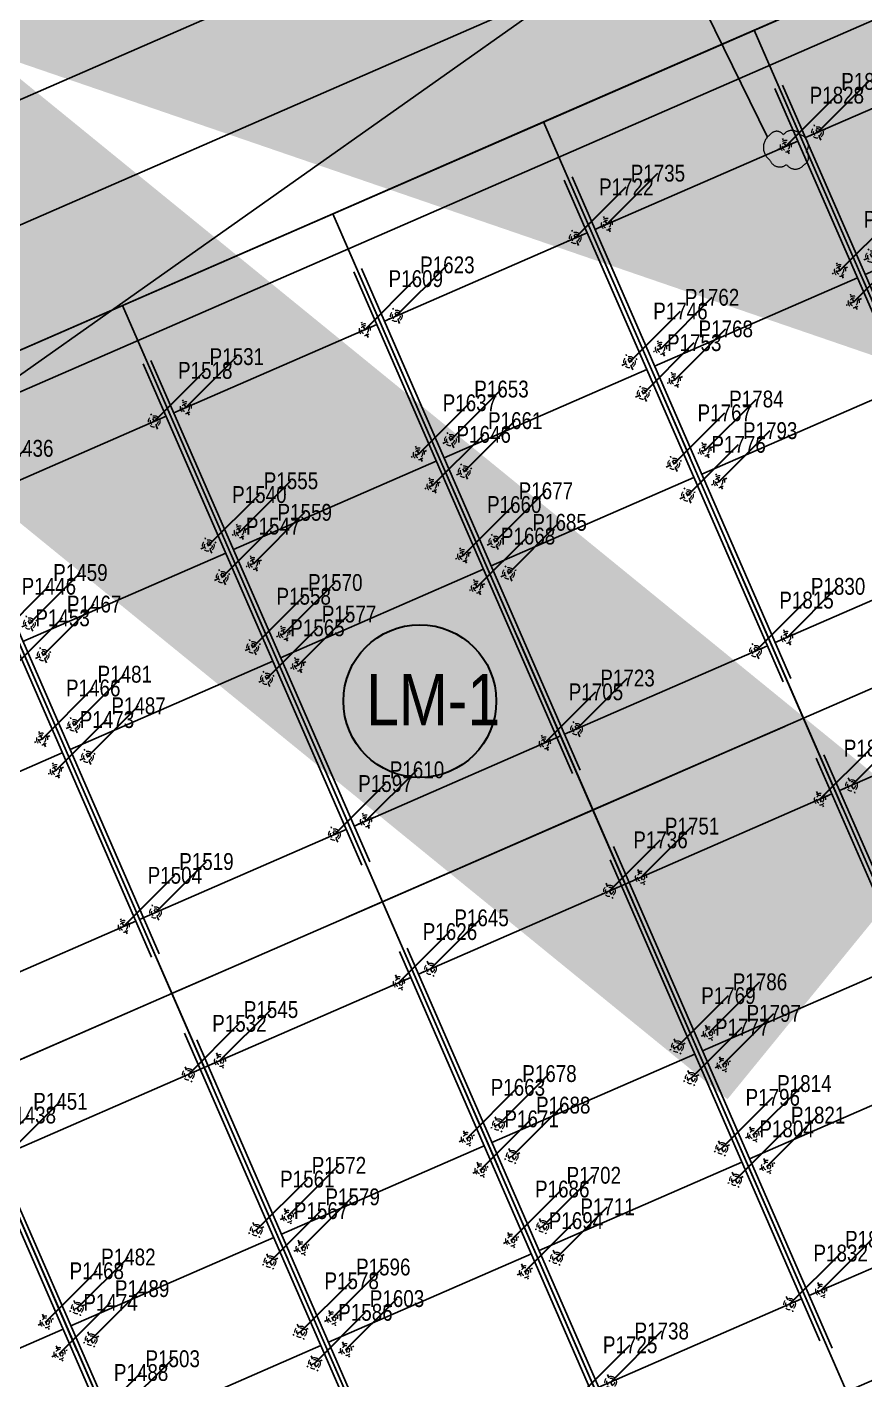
# Model space of a CAD drawing. Header units: millimetres. Extents: x 0 to 571985, y 0 to 2066666.
# Drawn here: x 568664.91 to 568686.8, y 2064801.67 to 2064837.03 of the extents above; entities that cross this region are included whole.
import ezdxf
from ezdxf.enums import TextEntityAlignment as Align
from ezdxf.xclip import XClip

# ---------------------------------------------------------------- set-up
doc = ezdxf.new("R2010")
doc.units = ezdxf.units.MM
for name, pattern in [('ACAD_ISO10W100', [18.5, 12, -3, 0.5, -3]), ('CENTER', [3, 1.5, -0.5, 0.5, -0.5]), ('CENTER2', [1.125, 0.75, -0.125, 0.125, -0.125]), ('HIDDEN', [0.75, 0.5, -0.25]), ('Xref Grid (A1)$0$CENTER2', [1.125, 0.75, -0.125, 0.125, -0.125]), ('Xref Grid A16$0$CENTER2', [1.125, 0.75, -0.125, 0.125, -0.125])]:
    doc.linetypes.add(name, pattern=pattern)
for name, color, linetype, lineweight in [('A-DIM', 251, 'Continuous', 15), ('A-NET THAY', 125, 'Continuous', 18), ('A-TUONG', 255, 'Continuous', 35), ('boDnv', 54, 'Continuous', 25), ('E- RANH GIOI', 1, 'CENTER', 13), ('kata_text', 254, 'Continuous', 30)]:
    doc.layers.add(name, color=color, linetype=linetype, lineweight=lineweight)
for name, color, linetype in [('BoThamCo', 94, 'Continuous'), ('CDC.01.AXIS', 160, 'CENTER2'), ('ChiaLo', 128, 'CENTER'), ('datOlienke', 42, 'Continuous'), ('hatchViaHe+LogDg', 129, 'Continuous'), ('KCS_DIM', 1, 'Continuous'), ('LogDg', 7, 'Continuous'), ('LoLK', 6, 'Continuous'), ('RANHGIOI', 2, 'HIDDEN'), ('TimDg', 222, 'Continuous'), ('ViaHeS', 32, 'Continuous'), ('Xref Grid (A1)$0$01.AXIS', 160, 'Xref Grid (A1)$0$CENTER2'), ('Xref Grid A16$0$01.AXIS', 160, 'Xref Grid A16$0$CENTER2')]:
    doc.layers.add(name, color=color, linetype=linetype)
doc.layers.add('KCS_Plotter', color=11, linetype='Continuous', plot=False)
doc.styles.add('Arial', font='arial.ttf')
doc.styles.add('kata_dim', font='vnrms.shx', dxfattribs={"width": 0.66, "oblique": 7})
doc.styles.add('kata_text', font='arial.ttf', dxfattribs={"width": 0.8})
doc.styles.add('rms', font='romans.shx', dxfattribs={"width": 0.7, "bigfont": 'vns.shx'})
doc.styles.add('VNH', font='', dxfattribs={"height": 2.5})
doc.styles.get('VNH').set_extended_font_data('.VnArial NarrowH')
doc.linetypes.add('ADL', pattern='A,0.125,-0.15,["++",rms,S=0.5,R=0,X=0,Y=-0.2245],-1.35,1.125', length=2.75)
doc.dimstyles.new('DIM_1-75_CNC', dxfattribs={"dimscale": 0.75, "dimtxt": 220, "dimasz": 80, "dimexe": 60, "dimexo": 0, "dimgap": 50, "dimtad": 1, "dimdec": 0, "dimzin": 0, "dimdsep": 46, "dimtxsty": 'Arial', "dimblk1": 'ARCHTICK', "dimblk2": 'ARCHTICK', "dimsah": 1, "dimcen": 150, "dimdle": 60, "dimclrd": 256, "dimclre": 256, "dimclrt": 9, "dimadec": 0, "dimazin": 0, "dimtfac": 1, "dimtdec": 0, "dimtix": 1, "dimtmove": 2, "dimatfit": 3, "dimldrblk": 'ARCHTICK', "dimfxl": 1, "dimtvp": 0.833333, "dimtolj": 1, "dimtzin": 0, "dimlwd": -1, "dimarcsym": 0})
doc.dimstyles.new('kata_dim_iso', dxfattribs={"dimtxt": 2.5, "dimasz": 1.5, "dimexe": 1.5, "dimexo": 2.5, "dimtad": 1, "dimdec": 0, "dimzin": 0, "dimdsep": 46, "dimtxsty": 'kata_dim', "dimblk": 'kata_block_ArchTick', "dimcen": 0.09, "dimdle": 1.2, "dimclrd": 8, "dimclre": 8, "dimclrt": 3, "dimadec": 0, "dimazin": 0, "dimtfac": 1, "dimtdec": 0, "dimtix": 1, "dimtofl": 0, "dimtmove": 0, "dimatfit": 3, "dimfxl": 3.75, "dimfxlon": 1, "dimtolj": 1, "dimtzin": 0, "dimarcsym": 0})

# ---------------------------------------------------------------- blocks, each defined once
blk = doc.blocks.new('NEN')
at = {"layer": 'hatchViaHe+LogDg'}
for points in [[(183.724, -310.491), (205.08, -299.541), (206.616, -302.429), (185.217, -313.403)], [(209.97, -309.024), (215.067, -306.411), (203.726, -323.261), (183.474, -322.612), (188.571, -319.999), (187.575, -318.057), (208.975, -307.083)]]:
    blk.add_hatch(color=158, dxfattribs=at).paths.add_polyline_path(points)
at = {"layer": 'boDnv', "color": 10, "linetype": 'ADL', "ltscale": 0.25}
for points in [[(116.663, 150.753), (122.733, 148.551), (135.807, 122.411), (133.753, 116.749), (-8.129, 54.905), (-13.649, 57.26), (-23.763, 84.693), (-21.221, 90.652)], [(156.672, 80.693), (146.026, 101.979), (139.956, 104.181), (-3.204, 41.78), (-5.746, 35.822), (2.49, 13.482), (8.01, 11.127), (154.618, 75.032)]]:
    blk.add_lwpolyline(points, close=True, dxfattribs=at)
at = {"layer": 'BoThamCo'}
blk.add_lwpolyline([(274.126, -178.484, 1), (272.368, -175.457), (138.589, -253.186, -0.013452), (91.443, -278.907, 0.999991), (93.036, -282.024, 0.013452), (140.347, -256.212)], format="xyb", close=True, dxfattribs=at)
at = {"layer": 'ChiaLo', "ltscale": 5}
for p, q in [((87.213, 44.56), (73.396, 76.259)), ((81.713, 42.163), (67.895, 73.862)), ((76.212, 39.765), (62.395, 71.464)), ((70.712, 37.368), (56.895, 69.067)), ((65.212, 34.97), (51.395, 66.669)), ((59.712, 32.573), (45.895, 64.272))]:
    blk.add_line(p, q, dxfattribs=at)
for points in [[(130.171, 135.915), (-19.638, 70.615)], [(32.959, 71.724), (16.976, 108.392)], [(27.459, 69.327), (11.476, 105.995)], [(21.959, 66.929), (5.976, 103.597)], [(16.459, 64.532), (0.476, 101.2)], [(10.959, 62.134), (-5.024, 98.802)], [(5.458, 59.737), (-10.525, 96.405)], [(152.12, 92.029), (-2.661, 24.563)], [(1.063, 69.821), (-16.52, 62.156)]]:
    blk.add_lwpolyline(points, dxfattribs=at)
at = {"layer": 'datOlienke'}
for points in [[(116.629, 151.829), (123.449, 149.355), (136.893, 122.474), (134.546, 116.004), (-8.125, 53.816), (-14.438, 56.509), (-24.839, 84.72), (-21.985, 91.41)], [(157.758, 80.756), (146.742, 102.783), (139.922, 105.257), (-3.967, 42.538), (-6.821, 35.849), (1.701, 12.732), (8.014, 10.038), (155.411, 74.287)]]:
    blk.add_lwpolyline(points, close=True, dxfattribs=at)
at = {"layer": 'LogDg'}
blk.add_lwpolyline([(34.296, -348.766, -0.124666), (14.114, -339.771, 0.262937), (-5.331, -336.771, -0.009345), (-40.959, -349.473), (-145.868, -384.68, 0.405257), (-155.456, -403.235), (-146.557, -432.72), (-158.046, -436.187), (-166.572, -407.936, 0.423227), (-185.704, -398.049), (-272.077, -427.035, 0.40652), (-277.181, -436.964), (-262.947, -483.397), (-271.552, -486.035), (-285.593, -440.232, 0.421949), (-295.787, -434.992), (-422.26, -477.436, 0.346831), (-427.684, -485.726), (-426.662, -497.249, 0.109851), (-417.21, -527.045), (-422.398, -530.058, -0.109851), (-432.639, -497.779), (-433.194, -491.512, 0.484967), (-443.708, -484.634), (-484.199, -498.222, 0.36701), (-492.228, -511.51), (-484.402, -560.012), (-490.326, -560.967), (-497.433, -516.92, 0.457512), (-512.889, -507.388), (-525.337, -511.314, 0.375227), (-533.554, -524.795, 0.049445), (-523.248, -562.118), (-518.404, -576.577), (-525.515, -578.96), (-530.307, -564.659, -0.044276), (-540.221, -530.036, 0.448349), (-555.614, -520.863), (-568.853, -525.038), (-576.072, -502.149), (-552.391, -494.681, 0.333336), (-544.003, -482.976), (-545.865, -397.305, 0.120559), (-569.998, -307.198), (-621.979, -219.712, 0.334943), (-635.359, -214.239), (-686.931, -227.855), (-689.803, -216.977), (-647.957, -205.93, 0.498191), (-640.704, -188.198), (-654.378, -165.183, -0.144979), (-668.853, -108.061), (-659.845, 118.23, 0.428088), (-671.924, 130.707), (-689.222, 130.58), (-689.305, 141.83), (-670.344, 141.969, 0.400474), (-658.442, 153.492), (-657.828, 168.904), (-656.06, 189.374), (-648.588, 188.728), (-650.341, 168.432), (-650.889, 154.678, 0.425345), (-638.921, 142.201), (-621.613, 142.328, 0.402651), (-609.707, 153.94), (-609.387, 163.859, -0.019867), (-608.227, 179.942), (-606.8, 192.652), (-600.838, 191.983), (-602.264, 179.273, 0.019867), (-603.39, 163.665), (-603.676, 154.802, 0.425871), (-591.594, 142.415), (-548.362, 142.733), (-548.28, 131.483), (-592.887, 131.155, 0.401789), (-604.791, 119.578), (-607.754, 35.571, -0.005984), (-607.983, 30.718, 0.462462), (-599.177, 22.287), (-555.377, 26.801), (-554.762, 20.832), (-603.242, 15.836, 0.355613), (-610.381, 8.689), (-613.794, -24.838, 0.475348), (-605.015, -33.606), (-508.268, -23.636, 0.016072), (-476.806, -19.368, 0.37392), (-470.138, -11.259), (-470.705, 9.348), (-464.707, 9.513), (-464.235, -7.648, 0.461916), (-454.747, -15.288), (-421.581, -8.993, 0.020567), (-382.015, 0.216), (-299.764, 22.963, 0.415004), (-292.798, 35.293), (-296.969, 50.218), (-285.412, 53.448), (-281.218, 38.439, 0.413423), (-268.921, 31.492), (-169.968, 58.858, 0.427702), (-164.496, 69.052), (-169.623, 84.754), (-163.92, 86.616), (-158.479, 69.956, 0.400853), (-148.742, 64.729), (-123.897, 71.6, 0.437327), (-113.795, 91.173), (-114.462, 93.013), (-128.551, 136.154), (-105.736, 143.605), (-91.769, 100.833), (-90.91, 98.466, 0.429754), (-70.957, 89.772, 0.001079), (-63.934, 92.766, 0.001474), (-62.342, 93.454), (-47.534, 99.909, 0.386536), (-43.126, 109.726), (-48.301, 125.574), (-42.598, 127.436), (-38.076, 113.59, 0.442444), (-27.275, 108.739), (111.617, 169.28, 0.414214), (115.754, 179.811), (109.361, 194.478), (114.861, 196.875), (121.255, 182.208, 0.414214), (131.785, 178.071), (252.97, 230.894), (276.872, 241.312), (291.579, 249.057, 0.419837), (295.267, 261.365), (290.95, 269.196), (301.459, 274.99), (306.058, 266.648, 0.408717), (318.136, 263.031), (326.546, 267.464), (332.148, 256.836), (324.233, 252.656, 0.419466), (320.555, 240.352), (397.092, 101.523, 0.433643), (408.413, 98.649), (440.787, 119.386), (444.023, 114.334), (410.428, 92.813, 0.395048), (407.737, 82.215), (451.056, 3.639, -0.005576), (472.219, -35.781, 0.422017), (490.066, -41.118), (502.995, -33.918), (514.672, -54.886), (500.295, -62.892, 0.404193), (495.052, -80.181), (502.502, -94.711), (491.824, -100.186), (485.095, -87.061, 0.424556), (467.192, -81.64), (316.164, -165.913), (307.211, -171.115, 0.396001), (304.075, -181.611), (326.147, -225.742), (318.098, -229.768), (296.726, -187.038, 0.432664), (285.552, -183.699), (178.072, -246.148, 0.389772), (174.86, -256.488), (194.1, -297.126), (188.677, -299.693), (170.231, -260.733, 0.439085), (158.982, -257.239), (145.496, -265.075, -0.013452), (97.701, -291.151, 0.262926), (86.853, -307.563, -0.162068), (76.015, -333.842, 0.270323), (72.318, -353.653), (79.981, -375.074), (57.383, -383.157), (49.72, -361.737, 0.270325), (34.296, -348.766)], format="xyb", dxfattribs=at)
for points in [[(-6.653, 51.185), (136.874, 113.746, 0.429738), (140.832, 124.658), (126.05, 154.214, 0.398858), (115.699, 157.969), (-24.481, 96.867, 0.397369), (-28.79, 86.766), (-17.356, 55.751, 0.431261)], [(-1.168, 12.049), (-9.545, 35.211, -0.395588), (-5.218, 45.265), (140.335, 108.71, -0.398858), (150.687, 104.955), (161.697, 82.941, -0.429738), (157.739, 72.029), (9.552, 7.436, -0.433088)], [(274.252, -178.7, 1), (272.242, -175.241), (138.463, -252.969, -0.013452), (91.329, -278.685, 0.999992), (93.15, -282.246, 0.013452), (140.473, -256.428)]]:
    blk.add_lwpolyline(points, format="xyb", close=True, dxfattribs=at)
at = {"layer": 'LogDg', "ltscale": 0.75}
for points in [[(183.724, -310.491), (205.08, -299.541), (206.616, -302.429), (185.217, -313.403)], [(209.97, -309.024), (215.067, -306.411), (203.726, -323.261), (183.474, -322.612), (188.571, -319.999), (187.575, -318.057), (208.975, -307.083)]]:
    blk.add_lwpolyline(points, close=True, dxfattribs=at)
at = {"layer": 'LoLK'}
for points in [[(22.477, 110.79), (16.976, 108.392), (24.968, 90.058), (30.468, 92.456)], [(16.976, 108.392), (11.476, 105.995), (19.468, 87.661), (24.968, 90.058)], [(11.476, 105.995), (5.976, 103.597), (13.968, 85.263), (19.468, 87.661)], [(5.976, 103.597), (0.476, 101.2), (8.467, 82.866), (13.968, 85.263)], [(0.476, 101.2), (-5.024, 98.802), (2.967, 80.468), (8.467, 82.866)], [(-5.024, 98.802), (-10.525, 96.405), (-6.129, 86.321), (-2.533, 78.071), (2.967, 80.468)], [(24.968, 90.058), (19.468, 87.661), (27.459, 69.327), (32.959, 71.724)], [(19.468, 87.661), (13.968, 85.263), (21.959, 66.929), (27.459, 69.327)], [(13.968, 85.263), (8.467, 82.866), (16.459, 64.532), (21.959, 66.929)], [(8.467, 82.866), (2.967, 80.468), (10.959, 62.134), (16.459, 64.532)], [(2.967, 80.468), (-2.533, 78.071), (1.063, 69.821), (5.458, 59.737), (10.959, 62.134)], [(78.896, 78.657), (73.396, 76.259), (80.188, 60.675), (85.689, 63.073)], [(-2.533, 78.071), (-19.638, 70.615), (-16.52, 62.156), (1.063, 69.821)], [(73.396, 76.259), (67.895, 73.862), (74.688, 58.278), (80.188, 60.675)], [(67.895, 73.862), (62.395, 71.464), (69.188, 55.88), (74.688, 58.278)], [(62.395, 71.464), (56.895, 69.067), (63.688, 53.483), (69.188, 55.88)], [(1.063, 69.821), (-16.52, 62.156), (-14.438, 56.509), (-8.125, 53.816), (5.458, 59.737)], [(56.895, 69.067), (51.395, 66.669), (58.188, 51.086), (63.688, 53.483)], [(51.395, 66.669), (45.895, 64.272), (52.687, 48.688), (58.188, 51.086)], [(80.188, 60.675), (74.688, 58.278), (81.713, 42.163), (87.213, 44.56)], [(74.688, 58.278), (69.188, 55.88), (76.212, 39.765), (81.713, 42.163)], [(69.188, 55.88), (63.688, 53.483), (70.712, 37.368), (76.212, 39.765)], [(63.688, 53.483), (58.188, 51.086), (65.212, 34.97), (70.712, 37.368)], [(58.188, 51.086), (52.687, 48.688), (59.712, 32.573), (65.212, 34.97)], [(52.687, 48.688), (47.187, 46.291), (54.212, 30.175), (59.712, 32.573)]]:
    blk.add_lwpolyline(points, close=True, dxfattribs=at)
at = {"layer": 'RANHGIOI', "color": 1, "ltscale": 9, "const_width": 1}
blk.add_lwpolyline([(460, -51.299, 0.006594), (435.293, -5.051), (303.078, 234.769), (284.672, 225.077), (-55.993, 76.586), (-56.839, 76.223, -0.005137), (-90.743, 62.093), (-377.217, -17.133, -0.020567), (-418.225, -26.678), (-463.443, -35.259, -0.021218), (-506.422, -41.541), (-623.638, -53.62), (-626.464, -70.884, 0.128574), (-620.42, -135.36), (-615.505, -148.86, 0.039408), (-607.143, -167.188), (-594.172, -190.555), (-547.57, -259.493, -0.11987), (-522.704, -326.397), (-507.917, -451.947), (-504.475, -473.277), (-499.271, -471.636), (-50.48, -321.024, 0.050684), (130.425, -239.135), (301.319, -139.843)], format="xyb", close=True, dxfattribs=at)
at = {"layer": 'RANHGIOI', "color": 5, "ltscale": 20, "const_width": 3}
blk.add_lwpolyline([(77.126, -402.722), (-90.743, 62.093)], dxfattribs=at)
at = {"layer": 'TimDg', "linetype": 'ACAD_ISO10W100', "ltscale": 0.75}
for points in [[(-618.456, -41.023), (-507.652, -29.604, 0.021218), (-465.681, -23.47), (-420.462, -14.888, 0.020567), (-380.415, -5.567), (-94.607, 73.475, 0.005041), (-61.569, 87.252, 0.001474), (-59.945, 87.954), (279.472, 235.9), (307.904, 250.872)], [(-358.633, -282.039), (-15.318, -166.825, 0.050829), (-9.777, -164.314), (222.735, -29.039)]]:
    blk.add_lwpolyline(points, format="xyb", dxfattribs=at)
for points in [[(80.71, -412.741), (34.278, -282.941), (-103.138, 96.993), (-128.229, 173.827)], [(150.079, 116.23), (-16.139, 43.778)], [(170.944, 74.512), (-58.789, -25.625)], [(203.145, -323.242), (163.957, -240.47)]]:
    blk.add_lwpolyline(points, dxfattribs=at)
at = {"layer": 'ViaHeS', "elevation": 0}
blk.add_lwpolyline([(-483.362, -504.27), (-441.21, -490.124), (-436.029, -493.514), (-435.627, -498.044, 0.109851), (-424.993, -531.564), (-414.615, -525.539, -0.109851), (-423.674, -496.984), (-424.342, -489.445), (-420.001, -483.006), (-295.249, -441.14), (-289.043, -444.33), (-275.854, -487.354), (-258.645, -482.078), (-271.972, -438.601), (-268.698, -432.23), (-181.634, -403.012), (-172.975, -407.486), (-163.79, -437.92), (-140.813, -430.986), (-150.211, -399.847), (-145.597, -390.918), (-39.026, -355.153, 0.008545), (-6.235, -343.522, -0.249193), (12.375, -345.964, 0.09975), (30.772, -354.181, -0.256949), (45.215, -366.957), (51.733, -385.178), (85.63, -373.053), (79.112, -354.831, -0.256949), (82.174, -335.793, 0.136918), (92.607, -310.438, -0.249193), (103.308, -295.017, 0.012659), (148.511, -270.262), (162.157, -262.333), (168.62, -264.341), (185.966, -300.977), (196.811, -295.842), (179.033, -258.291), (181.216, -251.26), (287.384, -189.574), (293.944, -191.534), (314.073, -231.781), (330.172, -223.729), (309.538, -182.474), (311.625, -175.49), (319.134, -171.127), (408.277, -121.386), (412.274, -122.589), (434.351, -165.321), (442.347, -161.19), (420.137, -118.201), (421.38, -114.074), (470.335, -86.758), (479.641, -89.576), (486.485, -102.924), (507.841, -91.973), (500.499, -77.654), (503.421, -68.019), (517.591, -60.128), (500.076, -28.676), (486.971, -35.974), (477.625, -33.17, 0.0056), (456.311, 6.536), (412.324, 86.322), (414.12, 93.398), (444.832, 113.071), (439.977, 120.649), (409.766, 101.296), (403.142, 102.978), (327.714, 239.794), (330.524, 249.193), (334.945, 251.528), (323.749, 272.772), (318.926, 270.23), (309.354, 273.096), (306.713, 277.887), (285.696, 266.299), (288.11, 261.921), (285.295, 252.529), (274.271, 246.724), (129.387, 183.571), (122.806, 186.157), (117.612, 198.074), (106.611, 193.279), (111.806, 181.362), (109.22, 174.781), (26.33, 138.65), (-29.869, 114.154), (-36.004, 116.909), (-39.746, 128.368), (-51.153, 124.642), (-47.055, 112.092), (-50.086, 105.341), (-75.921, 94.08), (-84.511, 97.937), (-100.033, 145.467), (-134.254, 134.292), (-118.657, 86.529), (-123.231, 78.009), (-150.258, 70.535), (-156.629, 73.955), (-161.068, 87.547), (-172.475, 83.822), (-168.207, 70.753), (-171.474, 64.667), (-269.546, 37.545), (-275.711, 41.028), (-279.634, 55.063), (-302.748, 48.603), (-298.843, 34.63), (-302.316, 28.482), (-383.614, 5.999, -0.020567), (-422.7, -3.099), (-456.246, -9.465), (-461.296, -5.399), (-461.708, 9.595), (-473.703, 9.265), (-473.239, -7.637), (-478.028, -13.489, -0.015955), (-508.883, -17.667), (-606.147, -27.691), (-610.614, -23.229), (-607.49, 7.461), (-602.01, 12.947), (-554.455, 17.848), (-555.685, 29.785), (-600.448, 25.172), (-605.043, 29.645, 0.007073), (-604.756, 35.466), (-601.912, 116.095), (-594.665, 123.142), (-548.221, 123.483), (-548.421, 150.733), (-593.42, 150.402), (-600.493, 157.35, -0.027886), (-599.283, 178.939), (-597.857, 191.648), (-609.782, 192.987), (-611.208, 180.277, 0.019867), (-612.385, 163.955), (-612.597, 157.389), (-619.823, 150.342), (-639.316, 150.198), (-646.998, 158.133), (-646.598, 168.196), (-644.852, 188.405), (-659.796, 189.697), (-661.572, 169.14), (-662.014, 158.023), (-670.332, 149.97), (-689.364, 149.83), (-689.163, 122.58), (-671.417, 122.71), (-663.736, 114.776), (-672.6, -107.912, 0.144979), (-657.602, -167.099), (-644.687, -188.836), (-648.335, -197.756), (-691.845, -209.242), (-684.889, -235.59), (-633.86, -222.118), (-622.039, -226.953), (-573.255, -309.058, -0.120474), (-549.614, -397.387), (-547.842, -478.902), (-555.298, -489.306), (-577.876, -496.427), (-567.048, -530.76), (-552.743, -526.248), (-543.713, -531.719, 0.042979), (-533.836, -565.928), (-529.071, -580.151), (-514.848, -575.386), (-519.719, -560.846, -0.045576), (-529.315, -527.166), (-523.005, -516.87), (-508.247, -512.215), (-500.456, -517.02), (-493.287, -561.445), (-481.44, -559.534), (-488.883, -513.408), (-483.362, -504.27)], format="xyb", dxfattribs=at)
at = {"layer": 'ViaHeS'}
for points in [[(116.629, 151.829), (123.449, 149.355), (136.893, 122.474), (134.546, 116.004), (-8.125, 53.816), (-14.438, 56.509), (-24.839, 84.72), (-21.985, 91.41)], [(157.758, 80.756), (146.742, 102.783), (139.922, 105.257), (-3.967, 42.538), (-6.821, 35.849), (1.701, 12.732), (8.014, 10.038), (155.411, 74.287)]]:
    blk.add_lwpolyline(points, close=True, dxfattribs=at)
blk = doc.blocks.new('NEN M01')
at = {"layer": 'datOlienke'}
blk.add_lwpolyline([(4.737, 4.993), (3.439, 29.587), (-1.824, 34.58), (-158.789, 34.58), (-164.078, 29.588), (-165.502, 4.992), (-160.791, 0), (0, 0)], close=True, dxfattribs=at)
at = {"layer": 'LoLK'}
for points in [[(-98.396, 34.58), (-104.396, 34.58), (-104.396, 17.58), (-98.396, 17.58)], [(-92.396, 34.58), (-98.396, 34.58), (-98.396, 17.58), (-92.396, 17.58)], [(-86.396, 34.58), (-92.396, 34.58), (-92.396, 17.58), (-86.396, 17.58)], [(-80.396, 34.58), (-86.396, 34.58), (-86.396, 17.58), (-80.396, 17.58)], [(-74.396, 34.58), (-80.396, 34.58), (-80.396, 17.58), (-74.396, 17.58)], [(-68.396, 34.58), (-74.396, 34.58), (-74.396, 17.58), (-68.396, 17.58)], [(-104.396, 17.58), (-110.396, 17.58), (-110.396, 0), (-104.396, 0)], [(-98.396, 17.58), (-104.396, 17.58), (-104.396, 0), (-98.396, 0)], [(-92.396, 17.58), (-98.396, 17.58), (-98.396, 0), (-92.396, 0)], [(-86.396, 17.58), (-92.396, 17.58), (-92.396, 0), (-86.396, 0)], [(-80.396, 17.58), (-86.396, 17.58), (-86.396, 0), (-80.396, 0)], [(-74.396, 17.58), (-80.396, 17.58), (-80.396, 0), (-74.396, 0)]]:
    blk.add_lwpolyline(points, close=True, dxfattribs=at)
blk = doc.blocks.new('A$C758D662A')
at = {"linetype": 'HIDDEN', "ltscale": 500}
for radius in [300, 200]:
    blk.add_circle((0, 0), radius, dxfattribs=at)
at = {"layer": 'CDC.01.AXIS', "ltscale": 200}
for p, q in [((437, 0), (-437, 0)), ((0, 437), (0, -437))]:
    blk.add_line(p, q, dxfattribs=at)
blk = doc.blocks.new('A16 - 2')
at = {"layer": 'Xref Grid A16$0$01.AXIS', "ltscale": 500}
for p, q in [((0.11, -1.37), (0.11, -15.086)), ((5.89, -1.37), (5.89, -15.086)), ((0.11, -2.11), (6, -2.11)), ((0.11, -6.91), (5.89, -6.91)), ((0.11, -9.99), (5.89, -9.99)), ((0.11, -13.89), (5.89, -13.89))]:
    blk.add_line(p, q, dxfattribs=at)
at = {"xscale": 0.0005, "yscale": 0.0005, "zscale": 0.0005}
for p in [(0.45, -2.11), (5.55, -2.11), (0.45, -6.55), (5.55, -6.55), (0.45, -7.45), (5.55, -7.45), (0.45, -9.45), (5.55, -9.45), (0.45, -10.35), (5.55, -10.35), (0.45, -13.89), (5.55, -13.89)]:
    blk.add_blockref('A$C758D662A', p, dxfattribs=at)
blk = doc.blocks.new('A11 - 2')
at = {"layer": 'Xref Grid A16$0$01.AXIS', "ltscale": 500}
for p, q in [((0.11, -1.086), (0.11, -15.387)), ((5.89, -1.086), (5.89, -15.387)), ((0.11, -2.11), (6, -2.11)), ((0.11, -6.91), (5.89, -6.91)), ((0.11, -9.99), (5.89, -9.99)), ((0.11, -13.89), (5.89, -13.89))]:
    blk.add_line(p, q, dxfattribs=at)
at = {"xscale": 0.0005, "yscale": 0.0005, "zscale": 0.0005}
for p in [(0.45, -2.11), (5.55, -2.11), (0.45, -6.55), (5.55, -6.55), (0.45, -7.45), (5.55, -7.45), (5.55, -9.45), (5.55, -10.35), (5.55, -13.89)]:
    blk.add_blockref('A$C758D662A', p, dxfattribs=at)
blk = doc.blocks.new('A11 SAO-2')
at = {"layer": 'Xref Grid A16$0$01.AXIS', "ltscale": 500}
for p, q in [((0.11, -1.086), (0.11, -15.387)), ((5.89, -1.086), (5.89, -15.387)), ((0.11, -2.11), (5.89, -2.11)), ((0.11, -6.91), (5.89, -6.91)), ((0.11, -9.99), (5.89, -9.99)), ((0.11, -13.89), (5.89, -13.89))]:
    blk.add_line(p, q, dxfattribs=at)
at = {"xscale": 0.0005, "yscale": 0.0005, "zscale": 0.0005}
for p in [(0.45, -2.11), (5.55, -2.11), (0.45, -6.55), (5.55, -6.55), (0.45, -7.45), (5.55, -7.45), (0.45, -9.45), (5.55, -9.45), (0.45, -10.35), (5.55, -10.35), (0.45, -13.89), (5.55, -13.89)]:
    blk.add_blockref('A$C758D662A', p, dxfattribs=at)
blk = doc.blocks.new('A16 SAO - 2')
at = {"layer": 'Xref Grid A16$0$01.AXIS', "ltscale": 500}
for p, q in [((0.11, -1.086), (0.11, -15.387)), ((5.89, -1.086), (5.89, -15.387)), ((0.11, -2.11), (6, -2.11)), ((0.11, -6.91), (5.89, -6.91)), ((0.11, -9.99), (5.89, -9.99)), ((0.11, -13.89), (5.89, -13.89))]:
    blk.add_line(p, q, dxfattribs=at)
at = {"xscale": 0.0005, "yscale": 0.0005, "zscale": 0.0005}
for p in [(0.45, -2.11), (5.55, -2.11), (0.45, -6.55), (5.55, -6.55), (0.45, -7.45), (5.55, -7.45), (0.45, -9.45), (5.55, -9.45), (0.45, -10.35), (5.55, -10.35), (0.45, -13.89), (5.55, -13.89)]:
    blk.add_blockref('A$C758D662A', p, dxfattribs=at)
blk = doc.blocks.new('NEN H01')
at = {"layer": 'datOlienke'}
blk.add_lwpolyline([(-2.11, 40), (3.153, 35.007), (4.737, 4.993), (0, 0), (-155.636, 0), (-160.347, 4.992), (-158.608, 35.008), (-153.319, 40)], close=True, dxfattribs=at)
at = {"layer": 'LoLK'}
for points in [[(-134.818, 40), (-140.818, 40), (-140.818, 29), (-140.818, 20), (-134.818, 20)], [(-128.818, 40), (-134.818, 40), (-134.818, 20), (-128.818, 20)], [(-122.818, 40), (-128.818, 40), (-128.818, 20), (-122.818, 20)], [(-116.818, 40), (-122.818, 40), (-122.818, 20), (-116.818, 20)], [(-110.818, 40), (-116.818, 40), (-116.818, 20), (-110.818, 20)], [(-104.818, 40), (-110.818, 40), (-110.818, 20), (-104.818, 20)], [(-140.818, 20), (-159.478, 20), (-159.999, 11), (-140.818, 11)], [(-134.818, 20), (-140.818, 20), (-140.818, 11), (-140.818, 0), (-134.818, 0)], [(-128.818, 20), (-134.818, 20), (-134.818, 0), (-128.818, 0)], [(-122.818, 20), (-128.818, 20), (-128.818, 0), (-122.818, 0)], [(-116.818, 20), (-122.818, 20), (-122.818, 0), (-116.818, 0)], [(-110.818, 20), (-116.818, 20), (-116.818, 0), (-110.818, 0)], [(-140.818, 11), (-159.999, 11), (-160.347, 4.992), (-155.636, 0), (-140.818, 0)]]:
    blk.add_lwpolyline(points, close=True, dxfattribs=at)
blk = doc.blocks.new('kata_block_ArchTick')
at = {"color": 8}
blk.add_line((1, 0), (-1, 0), dxfattribs=at)
at = {"color": 8, "const_width": 0.15}
blk.add_lwpolyline([(-0.5, -0.5), (0.5, 0.5)], dxfattribs=at)
blk = doc.blocks.new('T2 CUM A7')
at = {"xscale": 0.0005, "yscale": 0.0005, "zscale": 0.0005, "rotation": 270}
blk.add_blockref('A$C758D662A', (5.41, -0.11), dxfattribs=at)
blk = doc.blocks.new('pile Plan')
at = {"xscale": 0.5, "yscale": 0.5, "zscale": 0.5}
for p in [(340, 14779), (5440.000004, 14779), (340, 9630), (5440.000004, 9630), (340, 8730), (5440.000004, 8730), (340, 5040), (5440.000004, 5040), (340, 4140), (5440.000004, 4140), (340, -1), (5440.000004, -1)]:
    blk.add_blockref('A$C758D662A', p, dxfattribs=at)
blk = doc.blocks.new('A1 - 2')
at = {"layer": 'Xref Grid (A1)$0$01.AXIS', "ltscale": 500}
for p, q in [((0.11, -1.086), (0.11, -18.434)), ((5.89, -1.086), (5.89, -18.434)), ((0.11, -2.11), (5.89, -2.11)), ((0.11, -7.62), (5.89, -7.62)), ((0.11, -12.39), (5.89, -12.39)), ((0.11, -16.89), (5.89, -16.89))]:
    blk.add_line(p, q, dxfattribs=at)
at = {"xscale": 0.001, "yscale": 0.001, "zscale": 0.001}
blk.add_blockref('pile Plan', (0.11, -16.89), dxfattribs=at)
blk = doc.blocks.new('A5 - 2')
at = {"layer": 'Xref Grid (A1)$0$01.AXIS', "ltscale": 500}
for p, q in [((0.11, -1.086), (0.11, -18.434)), ((5.89, -1.086), (5.89, -18.434)), ((0.11, -2.11), (5.89, -2.11)), ((0.11, -7.62), (5.89, -7.62)), ((0.11, -12.39), (5.89, -12.39)), ((0.11, -16.89), (5.89, -16.89))]:
    blk.add_line(p, q, dxfattribs=at)
at = {"xscale": 0.001, "yscale": 0.001, "zscale": 0.001}
blk.add_blockref('pile Plan', (0.11, -16.89), dxfattribs=at)
blk = doc.blocks.new('a5 sao - 2')
at = {"layer": 'Xref Grid (A1)$0$01.AXIS', "ltscale": 500}
for p, q in [((-5.89, -1.086), (-5.89, -18.434)), ((-0.11, -1.086), (-0.11, -18.434)), ((-5.89, -2.11), (-0.11, -2.11)), ((-5.89, -7.62), (-0.11, -7.62)), ((-5.89, -12.39), (-0.11, -12.39)), ((-5.89, -16.89), (-0.11, -16.89))]:
    blk.add_line(p, q, dxfattribs=at)
at = {"xscale": 0.001, "yscale": 0.001, "zscale": 0.001}
blk.add_blockref('pile Plan', (-5.89, -16.89), dxfattribs=at)
blk = doc.blocks.new('a1 sao - 2')
at = {"layer": 'Xref Grid (A1)$0$01.AXIS', "ltscale": 500}
for p, q in [((0.11, -1.086), (0.11, -18.434)), ((5.89, -1.086), (5.89, -18.434)), ((0.11, -2.11), (5.89, -2.11)), ((0.11, -7.62), (5.89, -7.62)), ((0.11, -12.39), (5.89, -12.39)), ((0.11, -16.89), (5.89, -16.89))]:
    blk.add_line(p, q, dxfattribs=at)
at = {"xscale": 0.001, "yscale": 0.001, "zscale": 0.001}
blk.add_blockref('pile Plan', (0.11, -16.89), dxfattribs=at)
blk = doc.blocks.new('_ArchTick')
at = {"color": 0, "linetype": 'ByBlock', "const_width": 0.15}
blk.add_lwpolyline([(-0.5, -0.5), (0.5, 0.5)], dxfattribs=at)
blk = doc.blocks.new('*U101')
at = {"color": 0, "ltscale": 0.8, "style": 'kata_text', "width": 0.8}
blk.add_attdef('TEN', text='', height=2.2, dxfattribs=at).set_placement((6.67, 6.67), align=Align.MIDDLE_CENTER)
at = {"color": 0, "ltscale": 0.8, "style": 'kata_text', "width": 0.8, "flags": 1}
blk.add_attdef('CHU_THICH', text='', height=2.2, dxfattribs=at).set_placement((0, 0), align=Align.MIDDLE_CENTER)
at = {"layer": 'Defpoints'}
blk.add_leader([(0, 0), (6.67, 6.67)], dimstyle='kata_dim_iso', override={"dimasz": 0.6, "dimgap": 0.625, "dimtad": 0}, dxfattribs=at)
blk = doc.blocks.new('A$C3EA269C7')
at = {"layer": 'kata_text', "xscale": 0.2, "yscale": 0.2, "zscale": 0.2}
for p, values in [((144.343, 7.892, 0.002), {'TEN': 'P1845'}), ((143.518, 7.533, 0.002), {'TEN': 'P1828'}), ((138.843, 5.495, 0.002), {'TEN': 'P1735'}), ((138.018, 5.135, 0.002), {'TEN': 'P1722'}), ((144.933, 4.287, 0.002), {'TEN': 'P1860'}), ((145.292, 3.462, 0.002), {'TEN': 'P1869'}), ((133.343, 3.097, 0.002), {'TEN': 'P1623'}), ((132.518, 2.738, 0.002), {'TEN': 'P1609'}), ((140.258, 2.25, 0.002), {'TEN': 'P1762'}), ((139.432, 1.89, 0.002), {'TEN': 'P1746'}), ((140.617, 1.425, 0.002), {'TEN': 'P1768'}), ((139.792, 1.065, 0.002), {'TEN': 'P1753'}), ((127.843, 0.7, 0.002), {'TEN': 'P1531'}), ((127.018, 0.34, 0.002), {'TEN': 'P1518'}), ((134.757, -0.148, 0.002), {'TEN': 'P1653'}), ((141.416, -0.409, 0.002), {'TEN': 'P1784'}), ((133.932, -0.507, 0.002), {'TEN': 'P1637'}), ((140.591, -0.768, 0.002), {'TEN': 'P1767'}), ((135.117, -0.973, 0.002), {'TEN': 'P1661'}), ((134.292, -1.332, 0.002), {'TEN': 'P1646'}), ((141.776, -1.234, 0.002), {'TEN': 'P1793'}), ((122.342, -1.697, 0.002), {'TEN': 'P1436'}), ((140.951, -1.593, 0.002), {'TEN': 'P1776'}), ((129.257, -2.545, 0.002), {'TEN': 'P1555'}), ((128.432, -2.905, 0.002), {'TEN': 'P1540'}), ((135.916, -2.806, 0.002), {'TEN': 'P1677'}), ((135.091, -3.166, 0.002), {'TEN': 'P1660'}), ((129.617, -3.37, 0.002), {'TEN': 'P1559'}), ((136.276, -3.631, 0.002), {'TEN': 'P1685'}), ((128.792, -3.73, 0.002), {'TEN': 'P1547'}), ((135.451, -3.991, 0.002), {'TEN': 'P1668'}), ((123.757, -4.943, 0.002), {'TEN': 'P1459'}), ((122.932, -5.302, 0.002), {'TEN': 'P1446'}), ((130.416, -5.204, 0.002), {'TEN': 'P1570'}), ((143.55, -5.304, 0.002), {'TEN': 'P1830'}), ((124.116, -5.768, 0.002), {'TEN': 'P1467'}), ((129.591, -5.563, 0.002), {'TEN': 'P1558'}), ((142.725, -5.664, 0.002), {'TEN': 'P1815'}), ((123.291, -6.127, 0.002), {'TEN': 'P1453'}), ((130.775, -6.029, 0.002), {'TEN': 'P1577'}), ((129.95, -6.388, 0.002), {'TEN': 'P1565'}), ((124.916, -7.601, 0.002), {'TEN': 'P1481'}), ((138.05, -7.701, 0.002), {'TEN': 'P1723'}), ((124.091, -7.961, 0.002), {'TEN': 'P1466'}), ((137.225, -8.061, 0.002), {'TEN': 'P1705'}), ((125.275, -8.426, 0.002), {'TEN': 'P1487'}), ((124.45, -8.786, 0.002), {'TEN': 'P1473'}), ((145.236, -9.173, 0.002), {'TEN': 'P1866'}), ((144.411, -9.532, 0.002), {'TEN': 'P1848'}), ((132.55, -10.099, 0.002), {'TEN': 'P1610'}), ((131.725, -10.458, 0.002), {'TEN': 'P1597'}), ((139.736, -11.57, 0.002), {'TEN': 'P1751'}), ((138.911, -11.93, 0.002), {'TEN': 'P1736'}), ((127.049, -12.496, 0.002), {'TEN': 'P1519'}), ((126.224, -12.856, 0.002), {'TEN': 'P1504'}), ((134.236, -13.968, 0.002), {'TEN': 'P1645'}), ((133.411, -14.327, 0.002), {'TEN': 'P1626'}), ((141.51, -15.64, 0.002), {'TEN': 'P1786'}), ((140.685, -16, 0.002), {'TEN': 'P1769'}), ((128.736, -16.365, 0.002), {'TEN': 'P1545'}), ((127.911, -16.725, 0.002), {'TEN': 'P1532'}), ((141.87, -16.465, 0.002), {'TEN': 'P1797'}), ((141.045, -16.825, 0.002), {'TEN': 'P1777'}), ((136.01, -18.038, 0.002), {'TEN': 'P1678'}), ((135.185, -18.397, 0.002), {'TEN': 'P1663'}), ((142.669, -18.299, 0.002), {'TEN': 'P1814'}), ((123.235, -18.762, 0.002), {'TEN': 'P1451'}), ((136.37, -18.863, 0.002), {'TEN': 'P1688'}), ((141.844, -18.658, 0.002), {'TEN': 'P1796'}), ((122.41, -19.122, 0.002), {'TEN': 'P1438'}), ((135.545, -19.222, 0.002), {'TEN': 'P1671'}), ((143.029, -19.124, 0.002), {'TEN': 'P1821'}), ((142.204, -19.483, 0.002), {'TEN': 'P1804'}), ((130.51, -20.435, 0.002), {'TEN': 'P1572'}), ((129.685, -20.795, 0.002), {'TEN': 'P1561'}), ((137.169, -20.696, 0.002), {'TEN': 'P1702'}), ((130.869, -21.26, 0.002), {'TEN': 'P1579'}), ((136.344, -21.056, 0.002), {'TEN': 'P1686'}), ((130.044, -21.62, 0.002), {'TEN': 'P1567'}), ((137.528, -21.521, 0.002), {'TEN': 'P1711'}), ((136.703, -21.881, 0.002), {'TEN': 'P1694'}), ((144.443, -22.369, 0.002), {'TEN': 'P1851'}), ((143.618, -22.729, 0.002), {'TEN': 'P1832'}), ((125.01, -22.833, 0.002), {'TEN': 'P1482'}), ((131.669, -23.094, 0.002), {'TEN': 'P1596'}), ((124.185, -23.192, 0.002), {'TEN': 'P1468'}), ((130.844, -23.453, 0.002), {'TEN': 'P1578'}), ((125.369, -23.658, 0.002), {'TEN': 'P1489'}), ((124.544, -24.017, 0.002), {'TEN': 'P1474'}), ((132.028, -23.919, 0.002), {'TEN': 'P1603'}), ((131.203, -24.278, 0.002), {'TEN': 'P1586'}), ((138.943, -24.766, 0.002), {'TEN': 'P1738'}), ((138.118, -25.126, 0.002), {'TEN': 'P1725'}), ((126.168, -25.491, 0.002), {'TEN': 'P1503'}), ((125.343, -25.851, 0.002), {'TEN': 'P1488'})]:
    blk.add_blockref('*U101', p, dxfattribs=at).add_auto_attribs(values)

msp = doc.modelspace()

# ---------------------------------------------------------------- linework, layer by layer
at = {"layer": 'KCS_Plotter'}
msp.add_line((568570.984, 2064761.64), (568808.584, 2064929.657), dxfattribs=at)

# ---------------------------------------------------------------- next in the draw order: block references
at = {"layer": 'boDnv', "extrusion": (-2.4685e-06, 4.62064e-06, 1)}
ref = msp.add_blockref('NEN', (568346.975, 2065358.322, 8.14), dxfattribs=at)
XClip(ref).set_block_clipping_path([(230.8471072778, -72.8969436616), (422.803739963, 89.5723749669)])

# ---------------------------------------------------------------- next in the draw order: block references
ref = msp.add_blockref('NEN', (568544.928, 2065197.155, 8.139), dxfattribs=at)
XClip(ref).set_block_clipping_path([(32.8938420893, -97.8240763277), (224.8504747745, 64.6452423008)])

# ---------------------------------------------------------------- next in the draw order: block references
ref = msp.add_blockref('NEN', (568483.379, 2065111.116, 8.139), dxfattribs=at)
XClip(ref).set_block_clipping_path([(93.6907124412, -149.492137952), (237.6581869551, -27.6401489815)])

# ---------------------------------------------------------------- next in the draw order: block references
ref = msp.add_blockref('NEN', (568610.509, 2064760.686, 8.137), dxfattribs=at)
XClip(ref).set_block_clipping_path([(-31.4097990375, 3.7274613923), (160.5468336476, 166.1967800197)])

# ---------------------------------------------------------------- next in the draw order: linework, layer by layer
at = {"layer": 'kata_text', "extrusion": (-2.4685e-06, 4.62064e-06, 1)}
msp.add_circle((568675.174, 2064819.413, 8.137), 1.997, dxfattribs=at)

# ---------------------------------------------------------------- next in the draw order: block references
at = {"layer": 'A-DIM', "extrusion": (-2.4685e-06, 4.62064e-06, 1)}
ref = msp.add_blockref('A11 SAO-2', (568663.196, 2064809.374, 8.137), dxfattribs=dict(at, xscale=-1, rotation=203.5516717751329))
XClip(ref).set_block_clipping_path([(-95.0571145124, 7.6121810197), (80.9095484468, 84.3134349787), (145.8283808643, -64.62220445), (-30.1382820946, -141.3234584089)])
ref = msp.add_blockref('A16 SAO - 2', (568674.197, 2064814.169, 8.137), dxfattribs=dict(at, xscale=-1, rotation=203.5516717751329))
XClip(ref).set_block_clipping_path([(-107.0571145136, 7.6121810218), (68.9095484456, 84.3134349808), (133.8283808632, -64.6222044479), (-42.1382820958, -141.3234584068)])
ref = msp.add_blockref('A16 SAO - 2', (568674.197, 2064814.169, 8.137), dxfattribs=dict(at, rotation=203.5516717751329))
XClip(ref).set_block_clipping_path([(107.0571146323, 7.6121810211), (-68.9095483269, 84.3134349801), (-133.8283807444, -64.6222044486), (42.1382822145, -141.3234584075)])
ref = msp.add_blockref('A11 SAO-2', (568685.197, 2064818.964, 8.137), dxfattribs=dict(at, xscale=-1, rotation=203.5516717751329))
XClip(ref).set_block_clipping_path([(-119.0571145124, 7.6121810218), (56.9095484468, 84.3134349808), (121.8283808643, -64.6222044479), (-54.1382820946, -141.3234584068)])
ref = msp.add_blockref('A11 SAO-2', (568685.197, 2064818.964, 8.137), dxfattribs=dict(at, rotation=203.5516717751329))
XClip(ref).set_block_clipping_path([(119.0571146314, 7.6121810211), (-56.9095483278, 84.3134349801), (-121.8283807454, -64.6222044486), (54.1382822136, -141.3234584075)])
ref = msp.add_blockref('A16 SAO - 2', (568696.197, 2064823.759, 8.137), dxfattribs=dict(at, rotation=203.5516717751329))
XClip(ref).set_block_clipping_path([(131.0571146314, 7.6121810211), (-44.9095483278, 84.3134349801), (-109.8283807454, -64.6222044486), (66.1382822136, -141.3234584075)])
at = {"layer": 'A-NET THAY', "extrusion": (-2.4685e-06, 4.62064e-06, 1)}
ref = msp.add_blockref('A16 - 2', (568674.197, 2064814.169, 8.137), dxfattribs=dict(at, rotation=23.55167177513295))
XClip(ref).set_block_clipping_path([(-107.0571145134, -7.6121810223), (68.9095484456, -84.3134349813), (133.8283808632, 64.6222044474), (-42.1382820958, 141.3234584064)])
ref = msp.add_blockref('A16 - 2', (568674.197, 2064814.169, 8.137), dxfattribs=dict(at, xscale=-1, rotation=23.55167177513289))
XClip(ref).set_block_clipping_path([(107.0571145131, -7.6121810221), (-68.9095484461, -84.313434981), (-133.8283808636, 64.6222044476), (42.1382820953, 141.3234584066)])
ref = msp.add_blockref('A11 - 2', (568663.196, 2064809.374, 8.137), dxfattribs=dict(at, rotation=23.55167177513295))
XClip(ref).set_block_clipping_path([(-95.0571145124, -7.6121810202), (80.9095484465, -84.3134349792), (145.8283808641, 64.6222044495), (-30.1382820948, 141.3234584085)])
ref = msp.add_blockref('A11 - 2', (568663.196, 2064809.374, 8.137), dxfattribs=dict(at, xscale=-1, rotation=23.55167177513289))
XClip(ref).set_block_clipping_path([(95.0571145131, -7.61218102), (-80.9095484461, -84.3134349789), (-145.8283808636, 64.6222044497), (30.1382820953, 141.3234584087)])
ref = msp.add_blockref('A11 - 2', (568685.197, 2064818.964, 8.137), dxfattribs=dict(at, rotation=23.55167177513295))
XClip(ref).set_block_clipping_path([(-119.0571145124, -7.6121810223), (56.9095484465, -84.3134349813), (121.8283808641, 64.6222044474), (-54.1382820948, 141.3234584064)])
ref = msp.add_blockref('A11 - 2', (568685.197, 2064818.964, 8.137), dxfattribs=dict(at, xscale=-1, rotation=23.55167177513289))
XClip(ref).set_block_clipping_path([(119.0571145131, -7.6121810221), (-56.9095484461, -84.313434981), (-121.8283808636, 64.6222044476), (54.1382820953, 141.3234584066)])
at = {"layer": 'E- RANH GIOI'}
ref = msp.add_blockref('A$C3EA269C7', (568541.216, 2064826.382, 0), dxfattribs=at)
XClip(ref).set_block_clipping_path([(37.8825987218, -61.9685442341), (229.8392314075, 100.5007743929)])
at = {"layer": 'LoLK', "extrusion": (-2.4685e-06, 4.62064e-06, 1)}
ref = msp.add_blockref('NEN M01', (568765.92, 2064834.973, 8.137), dxfattribs=dict(at, rotation=23.55167177513295))
XClip(ref).set_block_clipping_path([(-199.4527212675, 9.9675645088), (-23.4860583085, -66.7336894502), (41.4327741091, 82.2019499785), (-134.5338888499, 158.9032039375)])
ref = msp.add_blockref('NEN H01', (568745.055, 2064876.691, 8.137), dxfattribs=dict(at, rotation=23.55167177651129))
XClip(ref).set_block_clipping_path([(-196.9951567636, -36.6121810598), (-21.0284938065, -113.3134350232), (43.8903386148, 35.6222044043), (-132.0763243423, 112.3234583675)])

# ---------------------------------------------------------------- next in the draw order: texts
at = {"layer": 'kata_text', "extrusion": (-2.4685e-06, 4.62064e-06, 1), "insert": (568673.774, 2064820.122, 0), "char_height": 1.3395, "width": 17.6693, "attachment_point": 1, "text_direction": (1, 0, 2e-06), "style": 'VNH'}
msp.add_mtext('LM-1', dxfattribs=at)

# ---------------------------------------------------------------- next in the draw order: block references
at = {"layer": 'boDnv', "extrusion": (-2.4685e-06, 4.62064e-06, 1)}
ref = msp.add_blockref('NEN', (568664.676, 2064734.958, 8.136), dxfattribs=at)
XClip(ref).set_block_clipping_path([(-87.407349835, -162.2384400622), (104.5492828501, 0.2308785664)])

# ---------------------------------------------------------------- next in the draw order: linework, layer by layer
at = {"layer": 'E- RANH GIOI', "elevation": 0.001}
msp.add_lwpolyline([(568684.32, 2064834.212, 0.520567), (568684.32, 2064833.551, 0.520567), (568684.751, 2064833.437, 0.520567), (568685.213, 2064833.437, 0.520567), (568685.27, 2064833.766, 0.520567), (568685.115, 2064834.212, 0.520567), (568684.674, 2064834.212, 0.520567)], format="xyb", close=True, dxfattribs=at)

# ---------------------------------------------------------------- next in the draw order: block references
at = {"layer": 'A-NET THAY', "extrusion": (-2.4685e-06, 4.62064e-06, 1)}
ref = msp.add_blockref('a1 sao - 2', (568689.644, 2064825.017, 8.136), dxfattribs=dict(at, xscale=-1, rotation=203.5516717765113))
XClip(ref).set_block_clipping_path([(-203.8262663952, 186.3778638563), (-27.8596034381, 263.0791178197), (37.0592289837, 114.1434783915), (-138.9074339736, 37.4422244281)])
ref = msp.add_blockref('a1 sao - 2', (568689.644, 2064825.017, 8.136), dxfattribs=dict(at, rotation=203.5516717765112))
XClip(ref).set_block_clipping_path([(203.8261148799, 186.3778638567), (27.8594519226, 263.0791178199), (-37.0593804989, 114.1434783919), (138.9072824582, 37.4422244285)])
ref = msp.add_blockref('a5 sao - 2', (568684.144, 2064822.619, 8.136), dxfattribs=dict(at, xscale=-1, rotation=203.5516717765113))
XClip(ref).set_block_clipping_path([(-197.8261147141, 186.3778638563), (-21.859451757, 263.0791178197), (43.0593806647, 114.1434783915), (-132.9072822926, 37.4422244281)])
ref = msp.add_blockref('a5 sao - 2', (568673.143, 2064817.824, 8.136), dxfattribs=dict(at, rotation=203.5516717765112))
XClip(ref).set_block_clipping_path([(185.8261146229, 186.3778638558), (9.8594516655, 263.079117819), (-55.059380756, 114.143478391), (120.9072822011, 37.4422244276)])
ref = msp.add_blockref('a1 sao - 2', (568667.643, 2064815.427, 8.136), dxfattribs=dict(at, xscale=-1, rotation=203.5516717765113))
XClip(ref).set_block_clipping_path([(-179.8261145772, 186.3778638563), (-3.8594516201, 263.0791178197), (61.0593808016, 114.1434783915), (-114.9072821557, 37.4422244281)])
ref = msp.add_blockref('a1 sao - 2', (568667.643, 2064815.427, 8.136), dxfattribs=dict(at, rotation=203.5516717765112))
XClip(ref).set_block_clipping_path([(179.826114577, 186.3778638567), (3.8594516197, 263.0791178199), (-61.0593808019, 114.1434783919), (114.9072821552, 37.4422244285)])
ref = msp.add_blockref('A1 - 2', (568689.644, 2064825.017, 8.136), dxfattribs=dict(at, xscale=-1, rotation=23.55167177651123))
XClip(ref).set_block_clipping_path([(203.8261147598, -186.3778638558), (27.8594518027, -263.0791178192), (-37.0593806191, -114.143478391), (138.9072823382, -37.4422244276)])
ref = msp.add_blockref('A5 - 2', (568678.643, 2064820.222, 8.136), dxfattribs=dict(at, rotation=23.55167177651129))
XClip(ref).set_block_clipping_path([(-191.826114668, -186.3778638551), (-15.8594517109, -263.0791178183), (49.0593807108, -114.1434783901), (-126.9072822463, -37.4422244269)])
ref = msp.add_blockref('A5 - 2', (568678.643, 2064820.222, 8.136), dxfattribs=dict(at, xscale=-1, rotation=23.55167177651123))
XClip(ref).set_block_clipping_path([(191.8261146676, -186.3778638549), (15.8594517105, -263.0791178183), (-49.0593807113, -114.1434783901), (126.907282246, -37.4422244267)])
ref = msp.add_blockref('A1 - 2', (568667.643, 2064815.427, 8.136), dxfattribs=dict(at, rotation=23.55167177651129))
XClip(ref).set_block_clipping_path([(-179.826114577, -186.3778638572), (-3.8594516199, -263.0791178204), (61.0593808019, -114.1434783922), (-114.9072821552, -37.442224429)])
ref = msp.add_blockref('A1 - 2', (568667.643, 2064815.427, 8.136), dxfattribs=dict(at, xscale=-1, rotation=23.55167177651123))
XClip(ref).set_block_clipping_path([(179.8261144576, -186.3778638558), (3.8594515005, -263.0791178192), (-61.0593809213, -114.143478391), (114.907282036, -37.4422244276)])
at = {"layer": 'A-TUONG', "extrusion": (-2.4685e-06, 4.62064e-06, 1)}
ref = msp.add_blockref('T2 CUM A7', (568667.102, 2064796.646, 8.136), dxfattribs=dict(at, xscale=-1, rotation=293.5516717765113))
XClip(ref).set_block_clipping_path([(-169.3778637247, -171.8261145155), (-246.0791176879, 4.1405484418), (-97.1434782597, 69.0593808636), (-20.4422242965, -106.9072820938)])
at = {"layer": 'LoLK', "extrusion": (-2.4685e-06, 4.62064e-06, 1)}
ref = msp.add_blockref('NEN H01', (568799.222, 2064850.963, 8.136), dxfattribs=dict(at, rotation=23.55167177651129))
XClip(ref).set_block_clipping_path([(-314.6440995929, -166.3778637042), (-138.6774366358, -243.0791176674), (-73.7586042141, -94.1434782392), (-249.7252671712, -17.442224276)])
ref = msp.add_blockref('NEN M01', (568820.087, 2064809.245, 8.136), dxfattribs=dict(at, rotation=23.55167177513295))
XClip(ref).set_block_clipping_path([(-317.1016640943, -119.7981181378), (-141.1350011351, -196.4993720967), (-76.216168717, -47.5637326671), (-252.1828316762, 29.1375212919)])

# ---------------------------------------------------------------- next in the draw order: leaders
at = {"layer": 'KCS_DIM'}
for points in [[(568684.252, 2064834.151, 0), (568682.655, 2064837.418, 0), (568678.331, 2064837.418, 0)], [(568653.165, 2064839.298), (568653.541, 2064835.61), (568649.217, 2064835.61)]]:
    msp.add_leader(points, dimstyle='DIM_1-75_CNC', override={"dimgap": 50, "dimtad": 0, "dimfxl": 3.75, "dimfxlon": 1, "dimtfill": 1}, dxfattribs=at)

doc.saveas('drawing.dxf')
